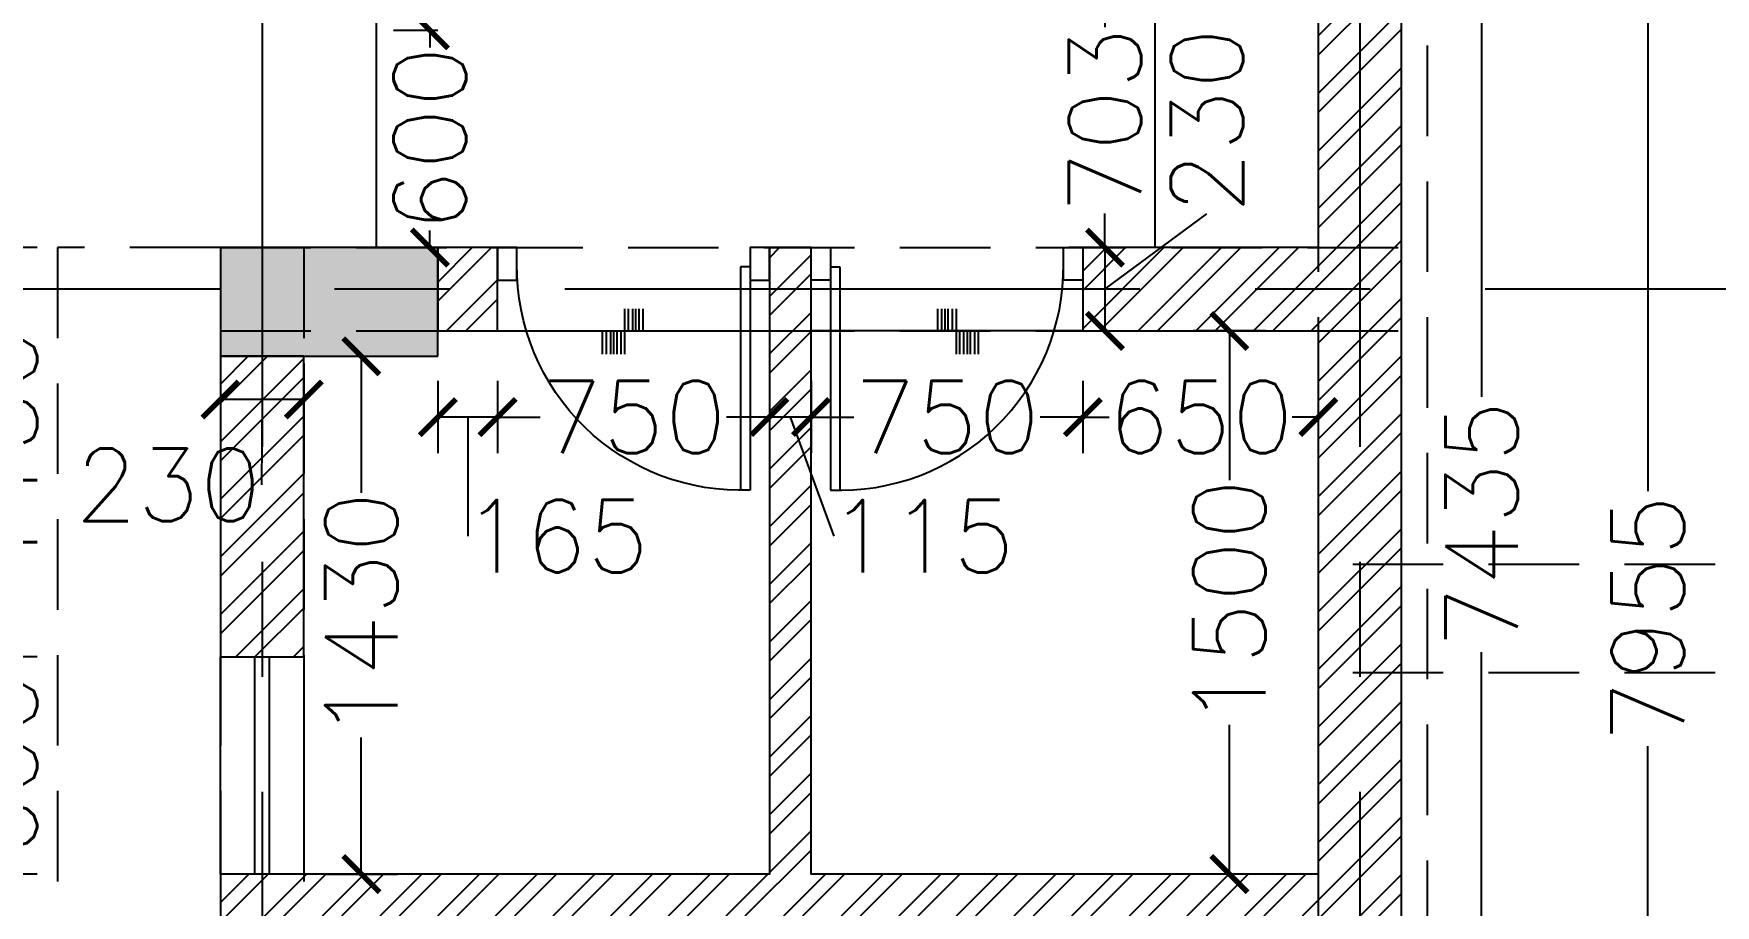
# Model space of a CAD drawing. Header units: millimetres. Extents: x 263680 to 312223, y -3811 to 33868.
# Drawn here: x 268186 to 272827, y 23050 to 25457 of the extents above; entities that cross this region are included whole.
import ezdxf

# ---------------------------------------------------------------- set-up
doc = ezdxf.new("R2010")
doc.units = ezdxf.units.MM
doc.header["$MEASUREMENT"] = 0
doc.header["$PDMODE"] = 35
doc.header["$PDSIZE"] = -0.5
doc.linetypes.add('CENTER', pattern=[50.8, 31.75, -6.35, 6.35, -6.35])
doc.linetypes.add('HIDDEN', pattern=[0.375, 0.25, -0.125])
doc.layers.get('0').update_dxf_attribs({"linetype": 'CONTINUOUS'})
doc.layers.get('Defpoints').update_dxf_attribs({"linetype": 'CONTINUOUS'})
for name, color, linetype in [('Ano_Line_Grid', 4, 'CENTER'), ('Ano_Tag_Level Drop', 6, 'CONTINUOUS'), ('Dim_Arc_100', 4, 'CONTINUOUS'), ('Dim_Arc_30', 4, 'CONTINUOUS'), ('Hth_Cut_RCC_Proposed', 205, 'CONTINUOUS'), ('Hth_Cut_Wall_Proposed', 204, 'CONTINUOUS'), ('Pln_Cut_Door & Window', 6, 'CONTINUOUS'), ('Pln_Elv_05', 9, 'CONTINUOUS'), ('Pln_Elv_Dotted', 8, 'HIDDEN'), ('Pln_Elv_Stair', 3, 'CONTINUOUS'), ('Str_Beams', 8, 'HIDDEN'), ('Str_RCC_Proposed', 5, 'CONTINUOUS'), ('Wal_Cut_Proposed', 1, 'CONTINUOUS')]:
    doc.layers.add(name, color=color, linetype=linetype)
doc.styles.add('MSA_Standard', font='romans.shx')
doc.dimstyles.new('Msa_1_100', dxfattribs={"dimscale": 100, "dimtxt": 2, "dimasz": 1, "dimexe": 1, "dimexo": 0, "dimgap": 0, "dimtad": 0, "dimdec": 0, "dimzin": 0, "dimdsep": 46, "dimtxsty": 'MSA_Standard', "dimblk": 'ARCHTICK', "dimcen": 0.09, "dimclrd": 4, "dimclre": 4, "dimclrt": 6, "dimadec": 0, "dimazin": 0, "dimtfac": 1, "dimtdec": 0, "dimtofl": 0, "dimtmove": 0, "dimatfit": 3, "dimfxl": 0, "dimtolj": 1, "dimtzin": 0, "dimlwd": -1, "dimlwe": -1, "dimarcsym": 0})
pattern_1 = [(45, (-5, 0), (-79.549513, 79.549513), []), (45, (48.03, 0), (-79.549513, 79.549513), [])]

# ---------------------------------------------------------------- blocks, each defined once
blk = doc.blocks.new('Window_W1_600')
at = {"layer": 'Pln_Cut_Door & Window'}
for points in [[(269460.6, 2932.8), (269460.6, 3162.8), (270060.6, 3162.8), (270060.6, 2932.8)], [(269460.6, 3067.8), (270060.6, 3067.8), (270060.6, 3027.8), (269460.6, 3027.8)]]:
    blk.add_lwpolyline(points, close=True, dxfattribs=at)
blk = doc.blocks.new('Tile Drop')
at = {"layer": 'Ano_Tag_Level Drop', "linetype": 'Continuous', "ltscale": 20}
for points in [[(3680, 97511.7), (3743.7, 97511.7)], [(3680, 97501.2), (3743.7, 97501.2)], [(3680, 97489.4), (3743.7, 97489.4)], [(3680, 97481.1), (3743.7, 97481.1)], [(3680, 97471.6), (3743.7, 97471.6)], [(3619.2, 97450.6), (3680, 97450.6)], [(3619.2, 97440.1), (3680, 97440.1)], [(3619.2, 97428.3), (3680, 97428.3)], [(3619.2, 97420), (3680, 97420)], [(3680, 97460.6), (3743.7, 97460.6)], [(3680, 97450.6), (3743.7, 97450.6)], [(3619.2, 97410.5), (3680, 97410.5)], [(3619.2, 97399.5), (3680, 97399.5)]]:
    blk.add_lwpolyline(points, dxfattribs=at)
blk = doc.blocks.new('Door_900a')
at = {"layer": 'Ano_Tag_Level Drop', "ltscale": 60}
blk.add_lwpolyline([(267226, 25501.3), (267226, 26251.3)], dxfattribs=at)
at = {"layer": 'Pln_Cut_Door & Window'}
for p, q in [((267402.8, 26197.9, 0), (266786.5, 26197.9, 0)), ((267402.8, 26197.9, 0), (267402.8, 26171.4, 0)), ((267402.8, 26171.4, 0), (266785.9, 26171.4, 0))]:
    blk.add_line(p, q, dxfattribs=at)
blk.add_lwpolyline([(267366, 26197.9), (267366, 26251.3), (267456, 26251.3), (267456, 26197.9)], close=True, dxfattribs=at)
at = {"layer": 'Pln_Cut_Door & Window', "elevation": 0}
blk.add_lwpolyline([(267366, 25501.3), (267366, 25554.6), (267456, 25554.6), (267456, 25501.3)], close=True, dxfattribs=at)
at = {"layer": 'Pln_Cut_Door & Window'}
blk.add_arc((267402.8, 26171.4, 0), 616.8, 177.5326, 270.7102, dxfattribs=at)
at = {"layer": 'Ano_Tag_Level Drop', "extrusion": (0, 0, -1), "xscale": -1, "zscale": -1, "rotation": 180}
blk.add_blockref('Tile Drop', (-270906, 123301.8), dxfattribs=at)
blk = doc.blocks.new('GRID 1')
at = {"layer": 'Ano_Line_Grid', "ltscale": 50}
for p, q in [((268821.5, 33523.9), (268821.5, -3467.2)), ((271851.5, 33523.9), (271851.5, -3467.2)), ((311884.3, 24751.2), (264029.1, 24751.2))]:
    blk.add_line(p, q, dxfattribs=at)
blk = doc.blocks.new('cl')
at = {"layer": 'Hth_Cut_RCC_Proposed'}
h = blk.add_hatch(color=256, dxfattribs=at)
h.dxf.hatch_style = 1
h.paths.add_polyline_path([(374557.4, 36845.5), (374557.4, 36545.5), (375157.4, 36545.5), (375157.4, 36845.5)])
at = {"layer": 'Str_RCC_Proposed'}
for p, q in [((374557.4, 36845.5), (374557.4, 36545.5)), ((375157.4, 36845.5), (374557.4, 36845.5)), ((375157.4, 36545.5), (375157.4, 36845.5)), ((374557.4, 36545.5), (375157.4, 36545.5))]:
    blk.add_line(p, q, dxfattribs=at)
blk = doc.blocks.new('_ArchTick')
at = {"linetype": 'ByBlock', "const_width": 0.15}
blk.add_lwpolyline([(-0.5, -0.5), (0.5, 0.5)], dxfattribs=at)
blk = doc.blocks.new('*D3952')
at = {"layer": 'Defpoints', "color": 0, "ltscale": 1000, "transparency": 16777216}
for p in [(33885, -1594.9), (33885, -5474.6), (-115, -8657.6, 0)]:
    blk.add_point(p, dxfattribs=at)
at = {"layer": 'Dim_Arc_100', "color": 4, "ltscale": 1000, "transparency": 16777216}
for p, q in [((-115, -1694.9), (-115, -1494.9)), ((33885, -1694.9), (33885, -1494.9)), ((-115, -1594.9), (16437.4, -1594.9)), ((33885, -1594.9), (17332.6, -1594.9))]:
    blk.add_line(p, q, dxfattribs=at)
at = {"layer": 'Dim_Arc_100', "color": 4, "ltscale": 1000, "transparency": 16777216, "xscale": 100, "yscale": 100, "zscale": 100, "rotation": 180}
blk.add_blockref('_ArchTick', (-115, -1594.9), dxfattribs=at)
at = {"layer": 'Dim_Arc_100', "color": 4, "ltscale": 1000, "transparency": 16777216, "xscale": 100, "yscale": 100, "zscale": 100}
blk.add_blockref('_ArchTick', (33885, -1594.9), dxfattribs=at)
at = {"layer": 'Dim_Arc_100', "color": 6, "ltscale": 1000, "transparency": 16777216, "insert": (16885, -1594.9), "char_height": 200, "attachment_point": 5, "style": 'MSA_Standard'}
blk.add_mtext('\\A1;34000', dxfattribs=at)
blk = doc.blocks.new('*D3956')
at = {"layer": 'Defpoints', "color": 0, "ltscale": 1000, "transparency": 16777216}
for p in [(3215, -5704.6), (3145, -13139.6), (3365.6, -13139.6)]:
    blk.add_point(p, dxfattribs=at)
at = {"layer": 'Dim_Arc_100', "color": 4, "ltscale": 1000, "transparency": 16777216}
for p, q in [((3265.6, -5704.6), (3465.6, -5704.6)), ((3365.6, -5704.6), (3365.6, -9069.8)), ((3365.6, -13139.6), (3365.6, -9774.5)), ((3265.6, -13139.6), (3465.6, -13139.6))]:
    blk.add_line(p, q, dxfattribs=at)
at = {"layer": 'Dim_Arc_100', "color": 4, "ltscale": 1000, "transparency": 16777216, "xscale": 100, "yscale": 100, "zscale": 100}
for p, rotation in [((3365.6, -5704.6), 90), ((3365.6, -13139.6), 270)]:
    blk.add_blockref('_ArchTick', p, dxfattribs=dict(at, rotation=rotation))
at = {"layer": 'Dim_Arc_100', "color": 6, "ltscale": 1000, "transparency": 16777216, "insert": (3365.6, -9422.1), "char_height": 200, "attachment_point": 5, "rotation": 90, "style": 'MSA_Standard'}
blk.add_mtext('\\A1;7435', dxfattribs=at)
blk = doc.blocks.new('*D3957')
at = {"layer": 'Defpoints', "color": 0, "ltscale": 1000, "transparency": 16777216}
for p in [(2326.2, -7954.6), (2915, -7954.6), (2915, -8657.6)]:
    blk.add_point(p, dxfattribs=at)
at = {"layer": 'Dim_Arc_100', "color": 4, "ltscale": 1000, "transparency": 16777216}
for p, q in [((2426.2, -7954.6), (2226.2, -7954.6)), ((2326.2, -7954.6), (2326.2, -8049)), ((2326.2, -8657.6), (2326.2, -8563.3)), ((2426.2, -8657.6), (2226.2, -8657.6))]:
    blk.add_line(p, q, dxfattribs=at)
at = {"layer": 'Dim_Arc_100', "color": 4, "ltscale": 1000, "transparency": 16777216, "xscale": 100, "yscale": 100, "zscale": 100}
for p, rotation in [((2326.2, -7954.6), 90), ((2326.2, -8657.6), 270)]:
    blk.add_blockref('_ArchTick', p, dxfattribs=dict(at, rotation=rotation))
at = {"layer": 'Dim_Arc_100', "color": 6, "ltscale": 1000, "transparency": 16777216, "insert": (2326.2, -8306.1), "char_height": 200, "attachment_point": 5, "rotation": 90, "style": 'MSA_Standard'}
blk.add_mtext('\\A1;703', dxfattribs=at)
blk = doc.blocks.new('*D3926')
at = {"layer": 'Defpoints', "color": 0, "ltscale": 1000, "transparency": 16777216}
for p in [(2265, -8887.6), (2915, -8887.6), (2265, -9125.5)]:
    blk.add_point(p, dxfattribs=at)
at = {"layer": 'Dim_Arc_100', "color": 4, "ltscale": 1000, "transparency": 16777216}
for p, q in [((2265, -9025.5), (2265, -9225.5)), ((2915, -9025.5), (2915, -9225.5)), ((2265, -9125.5), (2337.6, -9125.5)), ((2915, -9125.5), (2842.4, -9125.5))]:
    blk.add_line(p, q, dxfattribs=at)
at = {"layer": 'Dim_Arc_100', "color": 4, "ltscale": 1000, "transparency": 16777216, "xscale": 100, "yscale": 100, "zscale": 100, "rotation": 180}
blk.add_blockref('_ArchTick', (2265, -9125.5), dxfattribs=at)
at = {"layer": 'Dim_Arc_100', "color": 4, "ltscale": 1000, "transparency": 16777216, "xscale": 100, "yscale": 100, "zscale": 100}
blk.add_blockref('_ArchTick', (2915, -9125.5), dxfattribs=at)
at = {"layer": 'Dim_Arc_100', "color": 6, "ltscale": 1000, "transparency": 16777216, "insert": (2590, -9125.5), "char_height": 200, "attachment_point": 5, "style": 'MSA_Standard'}
blk.add_mtext('\\A1;650', dxfattribs=at)
blk = doc.blocks.new('*D3927')
at = {"layer": 'Defpoints', "color": 0, "ltscale": 1000, "transparency": 16777216}
for p in [(1515, -8657.6), (2265, -8887.6), (1515, -9125.5)]:
    blk.add_point(p, dxfattribs=at)
at = {"layer": 'Dim_Arc_100', "color": 4, "ltscale": 1000, "transparency": 16777216}
for p, q in [((1515, -9025.5), (1515, -9225.5)), ((2265, -9025.5), (2265, -9225.5)), ((1515, -9125.5), (1632.9, -9125.5)), ((2265, -9125.5), (2147.1, -9125.5))]:
    blk.add_line(p, q, dxfattribs=at)
at = {"layer": 'Dim_Arc_100', "color": 4, "ltscale": 1000, "transparency": 16777216, "xscale": 100, "yscale": 100, "zscale": 100, "rotation": 180}
blk.add_blockref('_ArchTick', (1515, -9125.5), dxfattribs=at)
at = {"layer": 'Dim_Arc_100', "color": 4, "ltscale": 1000, "transparency": 16777216, "xscale": 100, "yscale": 100, "zscale": 100}
blk.add_blockref('_ArchTick', (2265, -9125.5), dxfattribs=at)
at = {"layer": 'Dim_Arc_100', "color": 6, "ltscale": 1000, "transparency": 16777216, "insert": (1890, -9125.5), "char_height": 200, "attachment_point": 5, "style": 'MSA_Standard'}
blk.add_mtext('\\A1;750', dxfattribs=at)
blk = doc.blocks.new('*D3928')
at = {"layer": 'Defpoints', "color": 0, "ltscale": 1000, "transparency": 16777216}
for p in [(1400, -8657.6), (1515, -8657.6), (1400, -9125.5)]:
    blk.add_point(p, dxfattribs=at)
at = {"layer": 'Dim_Arc_100', "color": 4, "ltscale": 1000, "transparency": 16777216}
for p, q in [((1400, -9025.5), (1400, -9225.5)), ((1515, -9025.5), (1515, -9225.5)), ((1515, -9125.5), (1400, -9125.5)), ((1457.5, -9125.5), (1577.5, -9454.4))]:
    blk.add_line(p, q, dxfattribs=at)
at = {"layer": 'Dim_Arc_100', "color": 4, "ltscale": 1000, "transparency": 16777216, "xscale": 100, "yscale": 100, "zscale": 100, "rotation": 180}
blk.add_blockref('_ArchTick', (1400, -9125.5), dxfattribs=at)
at = {"layer": 'Dim_Arc_100', "color": 4, "ltscale": 1000, "transparency": 16777216, "xscale": 100, "yscale": 100, "zscale": 100}
blk.add_blockref('_ArchTick', (1515, -9125.5), dxfattribs=at)
at = {"layer": 'Dim_Arc_100', "color": 6, "ltscale": 1000, "transparency": 16777216, "insert": (1820.4, -9454.4), "char_height": 200, "attachment_point": 5, "style": 'MSA_Standard'}
blk.add_mtext('\\A1;115', dxfattribs=at)
blk = doc.blocks.new('*D3929')
at = {"layer": 'Defpoints', "color": 0, "ltscale": 1000, "transparency": 16777216}
for p in [(1400, -8657.6), (650, -8887.6, 0), (650, -9125.5)]:
    blk.add_point(p, dxfattribs=at)
at = {"layer": 'Dim_Arc_100', "color": 4, "ltscale": 1000, "transparency": 16777216}
for p, q in [((650, -9025.5), (650, -9225.5)), ((1400, -9025.5), (1400, -9225.5)), ((650, -9125.5), (767.9, -9125.5)), ((1400, -9125.5), (1282.1, -9125.5))]:
    blk.add_line(p, q, dxfattribs=at)
at = {"layer": 'Dim_Arc_100', "color": 4, "ltscale": 1000, "transparency": 16777216, "xscale": 100, "yscale": 100, "zscale": 100, "rotation": 180}
blk.add_blockref('_ArchTick', (650, -9125.5), dxfattribs=at)
at = {"layer": 'Dim_Arc_100', "color": 4, "ltscale": 1000, "transparency": 16777216, "xscale": 100, "yscale": 100, "zscale": 100}
blk.add_blockref('_ArchTick', (1400, -9125.5), dxfattribs=at)
at = {"layer": 'Dim_Arc_100', "color": 6, "ltscale": 1000, "transparency": 16777216, "insert": (1025, -9125.5), "char_height": 200, "attachment_point": 5, "style": 'MSA_Standard'}
blk.add_mtext('\\A1;750', dxfattribs=at)
blk = doc.blocks.new('*D3930')
at = {"layer": 'Defpoints', "color": 0, "ltscale": 1000, "transparency": 16777216}
for p in [(485, -8887.6, 0), (650, -8887.6, 0), (485, -9125.5)]:
    blk.add_point(p, dxfattribs=at)
at = {"layer": 'Dim_Arc_100', "color": 4, "ltscale": 1000, "transparency": 16777216}
for p, q in [((485, -9025.5), (485, -9225.5)), ((650, -9025.5), (650, -9225.5)), ((650, -9125.5), (485, -9125.5)), ((567.5, -9125.5), (568, -9454.4))]:
    blk.add_line(p, q, dxfattribs=at)
at = {"layer": 'Dim_Arc_100', "color": 4, "ltscale": 1000, "transparency": 16777216, "xscale": 100, "yscale": 100, "zscale": 100, "rotation": 180}
blk.add_blockref('_ArchTick', (485, -9125.5), dxfattribs=at)
at = {"layer": 'Dim_Arc_100', "color": 4, "ltscale": 1000, "transparency": 16777216, "xscale": 100, "yscale": 100, "zscale": 100}
blk.add_blockref('_ArchTick', (650, -9125.5), dxfattribs=at)
at = {"layer": 'Dim_Arc_100', "color": 6, "ltscale": 1000, "transparency": 16777216, "insert": (810.8, -9454.4), "char_height": 200, "attachment_point": 5, "style": 'MSA_Standard'}
blk.add_mtext('\\A1;165', dxfattribs=at)
blk = doc.blocks.new('*D3913')
at = {"layer": 'Defpoints', "color": 0, "ltscale": 1000, "transparency": 16777216}
for p in [(-115, -8957.6), (115, -8957.6), (-115, -9076.9)]:
    blk.add_point(p, dxfattribs=at)
at = {"layer": 'Dim_Arc_100', "color": 4, "ltscale": 1000, "transparency": 16777216}
for p, q in [((-115, -8976.9), (-115, -9176.9)), ((115, -8976.9), (115, -9176.9)), ((115, -9076.9), (-115, -9076.9)), ((0, -9076.9), (-1.6, -9312.5))]:
    blk.add_line(p, q, dxfattribs=at)
at = {"layer": 'Dim_Arc_100', "color": 4, "ltscale": 1000, "transparency": 16777216, "xscale": 100, "yscale": 100, "zscale": 100, "rotation": 180}
blk.add_blockref('_ArchTick', (-115, -9076.9), dxfattribs=at)
at = {"layer": 'Dim_Arc_100', "color": 4, "ltscale": 1000, "transparency": 16777216, "xscale": 100, "yscale": 100, "zscale": 100}
blk.add_blockref('_ArchTick', (115, -9076.9), dxfattribs=at)
at = {"layer": 'Dim_Arc_100', "color": 6, "ltscale": 1000, "transparency": 16777216, "insert": (-258.8, -9312.5), "char_height": 200, "attachment_point": 5, "style": 'MSA_Standard'}
blk.add_mtext('\\A1;230', dxfattribs=at)
blk = doc.blocks.new('*D3912')
at = {"layer": 'Defpoints', "color": 0, "ltscale": 1000, "transparency": 16777216}
for p in [(2915, -8657.6), (2265, -8887.6), (2326.2, -8887.6)]:
    blk.add_point(p, dxfattribs=at)
at = {"layer": 'Dim_Arc_100', "color": 4, "ltscale": 1000, "transparency": 16777216}
for p, q in [((2326.2, -8772.6), (2607.6, -8564.2)), ((2426.2, -8657.6), (2226.2, -8657.6)), ((2326.2, -8657.6), (2326.2, -8887.6)), ((2265, -8887.6), (2426.2, -8887.6))]:
    blk.add_line(p, q, dxfattribs=at)
at = {"layer": 'Dim_Arc_100', "color": 4, "ltscale": 1000, "transparency": 16777216, "xscale": 100, "yscale": 100, "zscale": 100}
for p, rotation in [((2326.2, -8657.6), 90), ((2326.2, -8887.6), 270)]:
    blk.add_blockref('_ArchTick', p, dxfattribs=dict(at, rotation=rotation))
at = {"layer": 'Dim_Arc_100', "color": 6, "ltscale": 1000, "transparency": 16777216, "insert": (2607.6, -8307), "char_height": 200, "attachment_point": 5, "rotation": 90, "style": 'MSA_Standard'}
blk.add_mtext('\\A1;230', dxfattribs=at)
blk = doc.blocks.new('*D3911')
at = {"layer": 'Defpoints', "color": 0, "ltscale": 1000, "transparency": 16777216}
for p in [(463.1, -8057.6), (485, -8057.6), (485, -8657.6)]:
    blk.add_point(p, dxfattribs=at)
at = {"layer": 'Dim_Arc_100', "color": 4, "ltscale": 1000, "transparency": 16777216}
for p, q in [((485, -8057.6), (363.1, -8057.6)), ((463.1, -8057.6), (463.1, -8105.3)), ((463.1, -8657.6), (463.1, -8610)), ((485, -8657.6), (363.1, -8657.6))]:
    blk.add_line(p, q, dxfattribs=at)
at = {"layer": 'Dim_Arc_100', "color": 4, "ltscale": 1000, "transparency": 16777216, "xscale": 100, "yscale": 100, "zscale": 100}
for p, rotation in [((463.1, -8057.6), 90), ((463.1, -8657.6), 270)]:
    blk.add_blockref('_ArchTick', p, dxfattribs=dict(at, rotation=rotation))
at = {"layer": 'Dim_Arc_100', "color": 6, "ltscale": 1000, "transparency": 16777216, "insert": (463.1, -8357.6), "char_height": 200, "attachment_point": 5, "rotation": 90, "style": 'MSA_Standard'}
blk.add_mtext('\\A1;600', dxfattribs=at)
blk = doc.blocks.new('*D3876')
at = {"layer": 'Defpoints', "color": 0, "ltscale": 1000, "transparency": 16777216}
for p in [(-720.5, -9787.6), (-115, -9787.6), (-115, -10387.6)]:
    blk.add_point(p, dxfattribs=at)
at = {"layer": 'Dim_Arc_100', "color": 4, "ltscale": 1000, "transparency": 16777216}
for p, q in [((-620.5, -9787.6), (-820.5, -9787.6)), ((-720.5, -9787.6), (-720.5, -9835.3)), ((-720.5, -10387.6), (-720.5, -10340)), ((-620.5, -10387.6), (-820.5, -10387.6))]:
    blk.add_line(p, q, dxfattribs=at)
at = {"layer": 'Dim_Arc_100', "color": 4, "ltscale": 1000, "transparency": 16777216, "xscale": 100, "yscale": 100, "zscale": 100}
for p, rotation in [((-720.5, -9787.6), 90), ((-720.5, -10387.6), 270)]:
    blk.add_blockref('_ArchTick', p, dxfattribs=dict(at, rotation=rotation))
at = {"layer": 'Dim_Arc_100', "color": 6, "ltscale": 1000, "transparency": 16777216, "insert": (-720.5, -10087.6), "char_height": 200, "attachment_point": 5, "rotation": 90, "style": 'MSA_Standard'}
blk.add_mtext('\\A1;600', dxfattribs=at)
blk = doc.blocks.new('*D3877')
at = {"layer": 'Defpoints', "color": 0, "ltscale": 1000, "transparency": 16777216}
for p in [(-720.5, -8657.6), (-115, -8657.6), (-115, -9787.6)]:
    blk.add_point(p, dxfattribs=at)
at = {"layer": 'Dim_Arc_100', "color": 4, "ltscale": 1000, "transparency": 16777216}
for p, q in [((-620.5, -8657.6), (-820.5, -8657.6)), ((-720.5, -8657.6), (-720.5, -8884.6)), ((-720.5, -9787.6), (-720.5, -9560.7)), ((-620.5, -9787.6), (-820.5, -9787.6))]:
    blk.add_line(p, q, dxfattribs=at)
at = {"layer": 'Dim_Arc_100', "color": 4, "ltscale": 1000, "transparency": 16777216, "xscale": 100, "yscale": 100, "zscale": 100}
for p, rotation in [((-720.5, -8657.6), 90), ((-720.5, -9787.6), 270)]:
    blk.add_blockref('_ArchTick', p, dxfattribs=dict(at, rotation=rotation))
at = {"layer": 'Dim_Arc_100', "color": 6, "ltscale": 1000, "transparency": 16777216, "insert": (-720.5, -9222.6), "char_height": 200, "attachment_point": 5, "rotation": 90, "style": 'MSA_Standard'}
blk.add_mtext('\\A1;1130', dxfattribs=at)
blk = doc.blocks.new('*D3878')
at = {"layer": 'Defpoints', "color": 0, "ltscale": 1000, "transparency": 16777216}
for p in [(-115, -10387.6), (-720.5, -10837.6), (-115, -10837.6)]:
    blk.add_point(p, dxfattribs=at)
at = {"layer": 'Dim_Arc_100', "color": 4, "ltscale": 1000, "transparency": 16777216}
for p, q in [((-620.5, -10387.6), (-820.5, -10387.6)), ((-720.5, -10387.6), (-720.5, -10837.6)), ((-720.5, -10612.6), (-997.7, -10552.6)), ((-620.5, -10837.6), (-820.5, -10837.6))]:
    blk.add_line(p, q, dxfattribs=at)
at = {"layer": 'Dim_Arc_100', "color": 4, "ltscale": 1000, "transparency": 16777216, "xscale": 100, "yscale": 100, "zscale": 100}
for p, rotation in [((-720.5, -10387.6), 90), ((-720.5, -10837.6), 270)]:
    blk.add_blockref('_ArchTick', p, dxfattribs=dict(at, rotation=rotation))
at = {"layer": 'Dim_Arc_100', "color": 6, "ltscale": 1000, "transparency": 16777216, "insert": (-997.7, -10295.5), "char_height": 200, "attachment_point": 5, "rotation": 90, "style": 'MSA_Standard'}
blk.add_mtext('\\A1;450', dxfattribs=at)
blk = doc.blocks.new('*D3889')
at = {"layer": 'Defpoints', "color": 0, "ltscale": 1000, "transparency": 16777216}
for p in [(3824.5, -5704.6), (5665, -5704.6), (5195, -13659.6, 0)]:
    blk.add_point(p, dxfattribs=at)
at = {"layer": 'Dim_Arc_100', "color": 4, "ltscale": 1000, "transparency": 16777216}
for p, q in [((3924.5, -5704.6), (3724.5, -5704.6)), ((3824.5, -5704.6), (3824.5, -9329.8)), ((3824.5, -13659.6), (3824.5, -10034.5)), ((3924.5, -13659.6), (3724.5, -13659.6))]:
    blk.add_line(p, q, dxfattribs=at)
at = {"layer": 'Dim_Arc_100', "color": 4, "ltscale": 1000, "transparency": 16777216, "xscale": 100, "yscale": 100, "zscale": 100}
for p, rotation in [((3824.5, -5704.6), 90), ((3824.5, -13659.6), 270)]:
    blk.add_blockref('_ArchTick', p, dxfattribs=dict(at, rotation=rotation))
at = {"layer": 'Dim_Arc_100', "color": 6, "ltscale": 1000, "transparency": 16777216, "insert": (3824.5, -9682.1), "char_height": 200, "attachment_point": 5, "rotation": 90, "style": 'MSA_Standard'}
blk.add_mtext('\\A1;7955', dxfattribs=at)
blk = doc.blocks.new('*D3856')
at = {"layer": 'Defpoints', "color": 0, "ltscale": 1000, "transparency": 16777216}
for p in [(2915, -8887.6), (2669.5, -10387.6), (2915, -10387.6)]:
    blk.add_point(p, dxfattribs=at)
at = {"layer": 'Dim_Arc_100', "color": 4, "ltscale": 1000, "transparency": 16777216}
for p, q in [((2769.5, -8887.6), (2569.5, -8887.6)), ((2669.5, -8887.6), (2669.5, -9299.6)), ((2669.5, -10387.6), (2669.5, -9975.7)), ((2769.5, -10387.6), (2569.5, -10387.6))]:
    blk.add_line(p, q, dxfattribs=at)
at = {"layer": 'Dim_Arc_100', "color": 4, "ltscale": 1000, "transparency": 16777216, "xscale": 100, "yscale": 100, "zscale": 100}
for p, rotation in [((2669.5, -8887.6), 90), ((2669.5, -10387.6), 270)]:
    blk.add_blockref('_ArchTick', p, dxfattribs=dict(at, rotation=rotation))
at = {"layer": 'Dim_Arc_100', "color": 6, "ltscale": 1000, "transparency": 16777216, "insert": (2669.5, -9637.6), "char_height": 200, "attachment_point": 5, "rotation": 90, "style": 'MSA_Standard'}
blk.add_mtext('\\A1;1500', dxfattribs=at)
blk = doc.blocks.new('*D3857')
at = {"layer": 'Defpoints', "color": 0, "ltscale": 1000, "transparency": 16777216}
for p in [(115, -8957.6), (115, -10387.6), (273.9, -10387.6)]:
    blk.add_point(p, dxfattribs=at)
at = {"layer": 'Dim_Arc_100', "color": 4, "ltscale": 1000, "transparency": 16777216}
for p, q in [((173.9, -8957.6), (373.9, -8957.6)), ((273.9, -8957.6), (273.9, -9334.6)), ((273.9, -10387.6), (273.9, -10010.7)), ((173.9, -10387.6), (373.9, -10387.6))]:
    blk.add_line(p, q, dxfattribs=at)
at = {"layer": 'Dim_Arc_100', "color": 4, "ltscale": 1000, "transparency": 16777216, "xscale": 100, "yscale": 100, "zscale": 100}
for p, rotation in [((273.9, -8957.6), 90), ((273.9, -10387.6), 270)]:
    blk.add_blockref('_ArchTick', p, dxfattribs=dict(at, rotation=rotation))
at = {"layer": 'Dim_Arc_100', "color": 6, "ltscale": 1000, "transparency": 16777216, "insert": (273.9, -9672.6), "char_height": 200, "attachment_point": 5, "rotation": 90, "style": 'MSA_Standard'}
blk.add_mtext('\\A1;1430', dxfattribs=at)
blk = doc.blocks.new('str beams')
at = {"layer": 'Str_Beams', "ltscale": 1000}
for p, q in [((271731.5, 28119.2), (271731.5, 19704.2)), ((272031.5, 28119.2), (272031.5, 19704.2)), ((268701.5, 24936.2), (272031.5, 24936.2)), ((268701.5, 24936.2), (268701.5, 4546.2)), ((268931.5, 24936.2), (268931.5, 4546.2)), ((268701.5, 24706.2), (272031.5, 24706.2)), ((298701.5, 24061.7), (271731.5, 24061.7)), ((298701.5, 23761.7), (271731.5, 23761.7))]:
    blk.add_line(p, q, dxfattribs=at)
blk = doc.blocks.new('Dimensions')
at = {"layer": 'Dim_Arc_100', "ltscale": 1000}
for base, p1, p2, picture, middle in [((33885, -1594.9), (-115, -8657.6, 0), (33885, -5474.6), '*D3952', (16885, -1594.9)), ((2265, -9125.5), (2915, -8887.6), (2265, -8887.6), '*D3926', (2590, -9125.5))]:
    dim = blk.add_linear_dim(base=base, p1=p1, p2=p2, dimstyle='Msa_1_100', dxfattribs=at)
    dim.commit()
    dim.dimension.update_dxf_attribs({"geometry": picture, "text_midpoint": middle})
for base, p1, p2, picture, middle in [((3365.6, -13139.6), (3215, -5704.6), (3145, -13139.6), '*D3956', (3365.6, -9422.1)), ((-720.5, -8657.6), (-115, -9787.6), (-115, -8657.6), '*D3877', (-720.5, -9222.6))]:
    dim = blk.add_linear_dim(base=base, p1=p1, p2=p2, angle=90, dimstyle='Msa_1_100', override={"dimtmove": 1}, dxfattribs=at)
    dim.commit()
    dim.dimension.update_dxf_attribs({"geometry": picture, "text_midpoint": middle})
for base, p1, p2, picture, middle in [((3824.5, -5704.6), (5195, -13659.6, 0), (5665, -5704.6), '*D3889', (3824.5, -9682.1)), ((2326.2, -7954.6), (2915, -8657.6), (2915, -7954.6), '*D3957', (2326.2, -8306.1)), ((463.1, -8057.6), (485, -8657.6), (485, -8057.6), '*D3911', (463.1, -8357.6)), ((2669.5, -10387.6), (2915, -8887.6), (2915, -10387.6), '*D3856', (2669.5, -9637.6)), ((273.9, -10387.6), (115, -8957.6), (115, -10387.6), '*D3857', (273.9, -9672.6)), ((-720.5, -9787.6), (-115, -10387.6), (-115, -9787.6), '*D3876', (-720.5, -10087.6))]:
    dim = blk.add_linear_dim(base=base, p1=p1, p2=p2, angle=90, dimstyle='Msa_1_100', dxfattribs=at)
    dim.commit()
    dim.dimension.update_dxf_attribs({"geometry": picture, "text_midpoint": middle})
for base, p1, p2, picture, middle in [((2326.2, -8887.6), (2915, -8657.6), (2265, -8887.6), '*D3912', (2607.6, -8564.2)), ((-720.5, -10837.6), (-115, -10387.6), (-115, -10837.6), '*D3878', (-997.7, -10552.6))]:
    dim = blk.add_linear_dim(base=base, p1=p1, p2=p2, angle=90, dimstyle='Msa_1_100', override={"dimtmove": 1}, dxfattribs=at)
    dim.commit()
    dim.dimension.update_dxf_attribs({"geometry": picture, "text_midpoint": middle, "dimtype": 128})
for base, p1, p2, picture, middle in [((650, -9125.5), (1400, -8657.6), (650, -8887.6, 0), '*D3929', (1025, -9125.5)), ((1515, -9125.5), (2265, -8887.6), (1515, -8657.6), '*D3927', (1890, -9125.5))]:
    dim = blk.add_linear_dim(base=base, p1=p1, p2=p2, dimstyle='Msa_1_100', override={"dimtmove": 1}, dxfattribs=at)
    dim.commit()
    dim.dimension.update_dxf_attribs({"geometry": picture, "text_midpoint": middle})
for base, p1, p2, picture, middle in [((1400, -9125.5), (1515, -8657.6), (1400, -8657.6), '*D3928', (1577.5, -9454.4)), ((485, -9125.5), (650, -8887.6, 0), (485, -8887.6, 0), '*D3930', (568, -9454.4)), ((-115, -9076.9), (115, -8957.6), (-115, -8957.6), '*D3913', (-1.6, -9312.5))]:
    dim = blk.add_linear_dim(base=base, p1=p1, p2=p2, dimstyle='Msa_1_100', override={"dimtmove": 1}, dxfattribs=at)
    dim.commit()
    dim.dimension.update_dxf_attribs({"geometry": picture, "text_midpoint": middle, "dimtype": 128})

msp = doc.modelspace()

# ---------------------------------------------------------------- hatches: boundary and pattern name
at = {"layer": 'Hth_Cut_Wall_Proposed', "ltscale": 10}
h = msp.add_hatch(dxfattribs=at)
h.set_pattern_fill('ANSI32', color=256, scale=300)
h.set_pattern_definition(pattern_1)
h.paths.add_polyline_path([(271961.5, 25799.2), (271281.5, 25799.2), (271281.5, 25569.2), (271731.5, 25569.2), (271731.5, 24866.2), (271081.5, 24866.2), (271081.5, 24636.2), (271731.5, 24636.2), (271731.5, 23136.2), (270331.5, 23136.2), (270331.5, 24866.2), (270216.5, 24866.2), (270216.5, 23136.2), (268701.5, 23136.2), (268701.5, 23126.2), (268701.5, 22686.2), (268931.5, 22686.2), (268931.5, 23021.2), (271731.5, 23021.2), (271731.5, 20384.2), (271961.5, 20384.2)])
h = msp.add_hatch(dxfattribs=at)
h.set_pattern_fill('ANSI32', color=256, scale=300)
h.set_pattern_definition(pattern_1)
h.paths.add_polyline_path([(269466.5, 24866.2), (269301.5, 24866.2), (269301.5, 24636.2), (269466.5, 24636.2)])
h = msp.add_hatch(dxfattribs=at)
h.set_pattern_fill('ANSI32', color=256, scale=300)
h.set_pattern_definition(pattern_1)
h.paths.add_polyline_path([(268931.5, 24566.2), (268701.5, 24566.2), (268701.5, 23736.2), (268931.5, 23736.2)])

# ---------------------------------------------------------------- linework, layer by layer
at = {"layer": 'Pln_Elv_05', "ltscale": 1000}
msp.add_lwpolyline([(271281.5, 24866.2), (271281.5, 28499.2), (298701.5, 28499.2), (298701.5, 28049.2)], dxfattribs=at)
at = {"layer": 'Pln_Elv_Dotted', "ltscale": 1000}
msp.add_lwpolyline([(268701.5, 24866.2), (268251.5, 24866.2), (268251.5, 4476.2), (268701.5, 4476.2)], dxfattribs=at)
at = {"layer": 'Pln_Elv_Stair'}
msp.add_line((269131.5, 26666.2), (269131.5, 24866.2), dxfattribs=at)
at = {"layer": 'Wal_Cut_Proposed'}
msp.add_lwpolyline([(271961.5, 20384.2), (271961.5, 25799.2), (271281.5, 25799.2), (271281.5, 25569.2), (271731.5, 25569.2), (271731.5, 24866.2), (271081.5, 24866.2), (271081.5, 24636.2), (271731.5, 24636.2), (271731.5, 23136.2), (270331.5, 23136.2), (270331.5, 24866.2), (270216.5, 24866.2), (270216.5, 23136.2), (270216.5, 23136.2), (268701.5, 23136.2), (268701.5, 23136.2), (268701.5, 23136.2), (268701.5, 22686.2)], dxfattribs=at)
at = {"layer": 'Wal_Cut_Proposed', "elevation": 0}
msp.add_lwpolyline([(269466.5, 24866.2), (269301.5, 24866.2), (269301.5, 24636.2), (269466.5, 24636.2)], close=True, dxfattribs=at)
at = {"layer": 'Wal_Cut_Proposed'}
msp.add_lwpolyline([(268701.5, 23736.2), (268931.5, 23736.2), (268931.5, 24566.2), (268701.5, 24566.2)], close=True, dxfattribs=at)

# ---------------------------------------------------------------- block references
at = {"layer": 'Dim_Arc_100'}
for name, p in [('GRID 1', (-5, 0)), ('Dimensions', (268816.5, 33523.9))]:
    msp.add_blockref(name, p, dxfattribs=at)
at = {"layer": 'Dim_Arc_30'}
msp.add_blockref('cl', (-105855.9, -11979.3), dxfattribs=at)
at = {"layer": 'Pln_Cut_Door & Window', "xscale": -1, "rotation": 270}
msp.add_blockref('Door_900a', (243965.3, -242589.8), dxfattribs=at)
at = {"layer": 'Pln_Cut_Door & Window', "rotation": 90}
for name, p in [('Door_900a', (296582.8, -242589.8)), ('Window_W1_600', (271864.3, -246324.4))]:
    msp.add_blockref(name, p, dxfattribs=at)
at = {"layer": 'Str_Beams', "ltscale": 1900}
msp.add_blockref('str beams', (0, -70, 0), dxfattribs=at)

doc.saveas('drawing.dxf')
